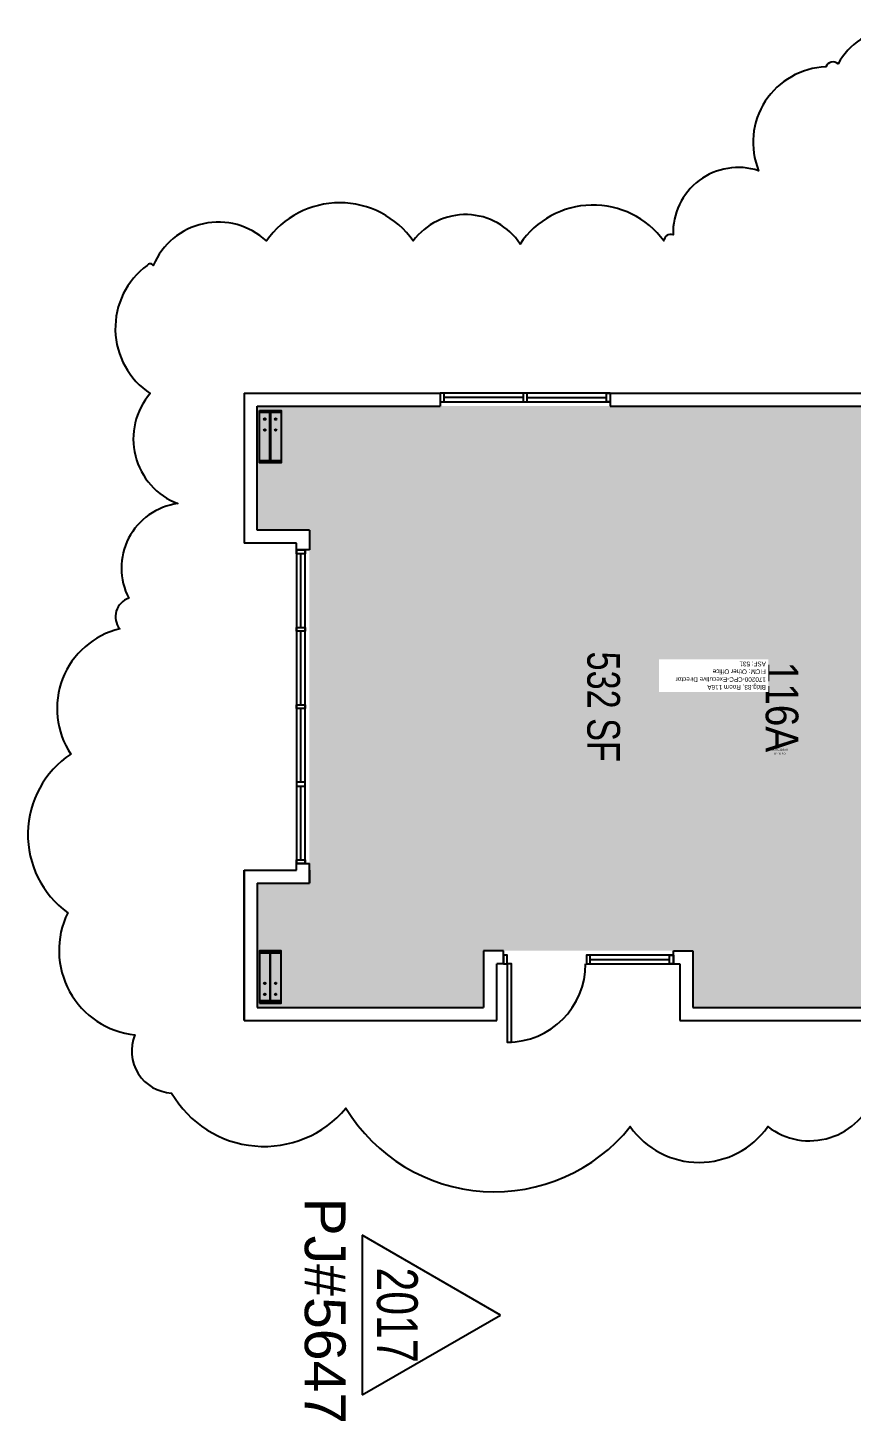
# Model space of a CAD drawing. Header units: inches. Extents: x 69173377 to 69175838, y 27696061 to 27697676.
# Drawn here: x 69173377 to 69173754, y 27696849 to 27697488 of the extents above; entities that cross this region are included whole.
import ezdxf
from ezdxf.enums import TextEntityAlignment as Align

# ---------------------------------------------------------------- set-up
doc = ezdxf.new("R2010")
doc.units = ezdxf.units.IN
doc.header["$LTSCALE"] = 0.5
doc.header["$MEASUREMENT"] = 0
for name, color, linetype in [('A-DOOR', 2, 'Continuous'), ('A-FLOR', 3, 'Continuous'), ('A-GLAZ', 1, 'Continuous'), ('A-IDEN-RNUM', 7, 'Continuous'), ('A-IDEN-SNUM', 4, 'Continuous'), ('A-IDEN-VNUM', 4, 'Continuous'), ('A-WALL', 5, 'Continuous'), ('AREA-TEXT', 3, 'Continuous'), ('Rooms-Category-Color', 7, 'Continuous'), ('Rooms-College-Color', 7, 'Continuous'), ('Rooms-Department-Color', 7, 'Continuous'), ('Rooms-Division-Color', 7, 'Continuous'), ('Rooms-Information', 7, 'Continuous')]:
    doc.layers.add(name, color=color, linetype=linetype)
doc.layers.add('A-REV', color=1, linetype='Continuous', true_color=0xff0000)
doc.styles.add('Arial', font='arial.ttf')
doc.styles.add('CP_AREA', font='arial.ttf', dxfattribs={"height": 15})
doc.styles.add('CP_ROOMSNUMBER', font='arial.ttf', dxfattribs={"height": 1})
doc.styles.add('CP_ROOMVNUMBER', font='arial.ttf', dxfattribs={"width": 0.85, "height": 0.075})

# ---------------------------------------------------------------- blocks, each defined once
blk = doc.blocks.new('ProjectRev')
for p, q in [((0, 0.8459), (-0.4884, 0)), ((0.4884, 0), (0, 0.8459)), ((-0.4884, 0), (0.4884, 0))]:
    blk.add_line(p, q)
at = {"insert": (-0.719, -0.1023), "char_height": 0.25, "attachment_point": 1, "rotation": 0, "style": 'Arial'}
blk.add_mtext_dynamic_manual_height_columns('PJ#', width=0.989958, gutter_width=1.25, heights=[0], dxfattribs=at)
at = {"style": 'Arial', "width": 0.75}
blk.add_attdef('YEAR', text='', height=0.25, rotation=0, dxfattribs=at).set_placement((0, 0.2143), align=Align.MIDDLE_CENTER)
at = {"style": 'Arial'}
blk.add_attdef('PROJECT', text='', height=0.25, rotation=0, dxfattribs=at).set_placement((-0.1103, -0.1023), align=Align.TOP_LEFT)

msp = doc.modelspace()

# ---------------------------------------------------------------- hatches: boundary and pattern name
at = {"layer": 'Rooms-Category-Color', "true_color": 0xfa9ba3}
msp.add_hatch(color=241, dxfattribs=at).paths.add_polyline_path([(69173772.78, 27697314.84), (69173772.78, 27697136.84), (69173799.78, 27697136.84), (69173799.78, 27697038.84), (69173681.78, 27697038.84), (69173681.78, 27697064.84), (69173585.64, 27697064.84), (69173585.64, 27697038.84), (69173481.78, 27697038.84), (69173481.78, 27697095.84), (69173505.78, 27697095.84), (69173505.78, 27697257.84), (69173481.78, 27697257.84), (69173481.78, 27697314.84)])
at = {"layer": 'Rooms-College-Color', "true_color": 0xadadad}
msp.add_hatch(color=253, dxfattribs=at).paths.add_polyline_path([(69173772.78, 27697314.84), (69173772.78, 27697136.84), (69173799.78, 27697136.84), (69173799.78, 27697038.84), (69173681.78, 27697038.84), (69173681.78, 27697064.84), (69173585.64, 27697064.84), (69173585.64, 27697038.84), (69173481.78, 27697038.84), (69173481.78, 27697095.84), (69173505.78, 27697095.84), (69173505.78, 27697257.84), (69173481.78, 27697257.84), (69173481.78, 27697314.84)])
at = {"layer": 'Rooms-Department-Color', "true_color": 0x80bc67}
msp.add_hatch(color=83, dxfattribs=at).paths.add_polyline_path([(69173772.78, 27697314.84), (69173772.78, 27697136.84), (69173799.78, 27697136.84), (69173799.78, 27697038.84), (69173681.78, 27697038.84), (69173681.78, 27697064.84), (69173585.64, 27697064.84), (69173585.64, 27697038.84), (69173481.78, 27697038.84), (69173481.78, 27697095.84), (69173505.78, 27697095.84), (69173505.78, 27697257.84), (69173481.78, 27697257.84), (69173481.78, 27697314.84)])
at = {"layer": 'Rooms-Division-Color', "true_color": 0x80bc67}
msp.add_hatch(color=83, dxfattribs=at).paths.add_polyline_path([(69173772.78, 27697314.84), (69173772.78, 27697136.84), (69173799.78, 27697136.84), (69173799.78, 27697038.84), (69173681.78, 27697038.84), (69173681.78, 27697064.84), (69173585.64, 27697064.84), (69173585.64, 27697038.84), (69173481.78, 27697038.84), (69173481.78, 27697095.84), (69173505.78, 27697095.84), (69173505.78, 27697257.84), (69173481.78, 27697257.84), (69173481.78, 27697314.84)])

# ---------------------------------------------------------------- linework, layer by layer
at = {"layer": 'A-DOOR'}
msp.add_lwpolyline([(69173596.53, 27697058.84), (69173596.53, 27697022.84), (69173598.53, 27697022.84), (69173598.53, 27697058.84)], close=True, dxfattribs=at)
msp.add_arc((69173596.53, 27697058.84), 36, 270, 0, dxfattribs=at)
at = {"layer": 'A-FLOR'}
for points in [[(69173482.78, 27697312.84), (69173492.78, 27697312.84), (69173492.78, 27697288.84), (69173482.78, 27697288.84)], [(69173487.66, 27697289.84), (69173487.66, 27697311.84), (69173483.28, 27697311.84), (69173483.28, 27697312.34), (69173492.28, 27697312.34), (69173492.28, 27697311.84), (69173487.91, 27697311.84), (69173487.91, 27697289.84), (69173492.28, 27697289.84), (69173492.28, 27697289.34), (69173483.28, 27697289.34), (69173483.28, 27697289.84)], [(69173482.78, 27697040.84), (69173492.78, 27697040.84), (69173492.78, 27697064.84), (69173482.78, 27697064.84)], [(69173487.66, 27697063.84), (69173487.66, 27697041.84), (69173483.28, 27697041.84), (69173483.28, 27697041.34), (69173492.28, 27697041.34), (69173492.28, 27697041.84), (69173487.91, 27697041.84), (69173487.91, 27697063.84), (69173492.28, 27697063.84), (69173492.28, 27697064.34), (69173483.28, 27697064.34), (69173483.28, 27697063.84)]]:
    msp.add_lwpolyline(points, close=True, dxfattribs=at)
for centre in [(69173485.28, 27697308.84), (69173490.28, 27697308.84), (69173485.28, 27697303.84), (69173490.28, 27697303.84), (69173485.28, 27697049.84), (69173490.28, 27697049.84), (69173485.28, 27697044.84), (69173490.28, 27697044.84)]:
    msp.add_circle(centre, 0.375, dxfattribs=at)
at = {"layer": 'A-GLAZ'}
for p, q in [((69173643.78, 27697320.84), (69173565.78, 27697320.84)), ((69173603.91, 27697318.84), (69173567.53, 27697318.84)), ((69173605.66, 27697318.84), (69173642.03, 27697318.84)), ((69173565.78, 27697316.84), (69173643.78, 27697316.84)), ((69173499.78, 27697248.84), (69173499.78, 27697104.84)), ((69173501.78, 27697213.28), (69173501.78, 27697247.09)), ((69173503.78, 27697104.84), (69173503.78, 27697248.84)), ((69173501.78, 27697177.72), (69173501.78, 27697211.53)), ((69173501.78, 27697142.15), (69173501.78, 27697175.97)), ((69173501.78, 27697106.59), (69173501.78, 27697140.4)), ((69173672.78, 27697062.84), (69173632.91, 27697062.84)), ((69173632.91, 27697058.84), (69173672.78, 27697058.84)), ((69173634.66, 27697060.84), (69173671.03, 27697060.84))]:
    msp.add_line(p, q, dxfattribs=at)
at = {"layer": 'A-REV'}
msp.add_lwpolyline([(69173800.3, 27697477.54, 0.520567), (69173748.39, 27697471.93, 0.520567), (69173748.39, 27697471.93, 0.520567), (69173742.78, 27697470.53, 0.520567), (69173711.91, 27697422.87, 0.520567), (69173711.91, 27697422.87, 0.520567), (69173672.62, 27697393.43, 0.520567), (69173672.62, 27697393.43, 0.520567), (69173668.42, 27697390.63, 0.520567), (69173602.47, 27697389.23, 0.520567), (69173602.47, 27697389.23, 0.520567), (69173553.37, 27697390.63, 0.520567), (69173553.37, 27697390.63, 0.520567), (69173486.02, 27697390.63, 0.520567), (69173486.02, 27697390.63, 0.520567), (69173434.11, 27697379.42, 0.520567), (69173434.11, 27697379.42, 0.520567), (69173431.3, 27697379.42, 0.520567), (69173432.71, 27697320.54, 0.520567), (69173432.71, 27697320.54, 0.520567), (69173445.33, 27697270.08, 0.520567), (69173445.33, 27697270.08, 0.520567), (69173422.89, 27697226.62, 0.520567), (69173422.89, 27697226.62, 0.520567), (69173418.68, 27697212.6, 0.520567), (69173396.23, 27697155.13, 0.520567), (69173396.23, 27697155.13, 0.520567), (69173394.83, 27697082.24, 0.520567), (69173394.83, 27697082.24, 0.520567), (69173425.69, 27697026.17, 0.520567), (69173425.69, 27697026.17, 0.520567), (69173442.53, 27696999.53, 0.520567), (69173522.5, 27696992.52, 0.520567), (69173522.5, 27696992.52, 0.520567), (69173652.98, 27696984.11, 0.520567), (69173652.98, 27696984.11, 0.520567), (69173716.12, 27696984.11, 0.520567), (69173716.12, 27696984.11, 0.520567), (69173765.22, 27696999.53, 0.520567)], format="xyb", dxfattribs=at)
at = {"layer": 'A-WALL'}
for p, q in [((69173475.78, 27697320.84), (69173475.78, 27697251.84)), ((69173475.78, 27697320.84), (69173565.78, 27697320.84)), ((69173565.78, 27697320.84), (69173565.78, 27697314.84)), ((69173643.78, 27697320.84), (69173763.78, 27697320.84)), ((69173643.78, 27697320.84), (69173643.78, 27697314.84)), ((69173481.78, 27697314.84), (69173565.78, 27697314.84)), ((69173481.78, 27697257.84), (69173481.78, 27697314.84)), ((69173643.78, 27697314.84), (69173769.78, 27697314.84)), ((69173505.78, 27697257.84), (69173481.78, 27697257.84)), ((69173505.78, 27697257.84), (69173505.78, 27697248.84)), ((69173499.78, 27697251.84), (69173475.78, 27697251.84)), ((69173499.78, 27697248.84), (69173499.78, 27697251.84)), ((69173505.78, 27697248.84), (69173499.78, 27697248.84)), ((69173475.78, 27697101.84), (69173499.78, 27697101.84)), ((69173475.78, 27697032.84), (69173475.78, 27697101.84)), ((69173475.78, 27697101.84), (69173475.78, 27697032.84)), ((69173499.78, 27697104.84), (69173505.78, 27697104.84)), ((69173499.78, 27697101.84), (69173499.78, 27697104.84)), ((69173505.78, 27697095.84), (69173505.78, 27697104.84)), ((69173505.78, 27697101.84), (69173505.78, 27697095.84)), ((69173505.78, 27697101.84), (69173505.78, 27697095.84)), ((69173481.78, 27697095.84), (69173505.78, 27697095.84)), ((69173481.78, 27697095.84), (69173481.78, 27697038.84)), ((69173585.64, 27697064.84), (69173585.64, 27697038.84)), ((69173594.78, 27697064.84), (69173585.64, 27697064.84)), ((69173594.78, 27697058.84), (69173594.78, 27697064.84)), ((69173672.78, 27697064.84), (69173681.78, 27697064.84)), ((69173672.78, 27697058.84), (69173672.78, 27697064.84)), ((69173681.78, 27697064.84), (69173681.78, 27697038.84)), ((69173591.78, 27697032.84), (69173591.78, 27697058.84)), ((69173594.78, 27697058.84), (69173591.78, 27697058.84)), ((69173672.78, 27697058.84), (69173675.78, 27697058.84)), ((69173675.78, 27697058.84), (69173675.78, 27697032.84)), ((69173481.78, 27697038.84), (69173585.64, 27697038.84)), ((69173681.78, 27697038.84), (69173799.78, 27697038.84)), ((69173475.78, 27697032.84), (69173591.78, 27697032.84)), ((69173675.78, 27697032.84), (69173805.78, 27697032.84))]:
    msp.add_line(p, q, dxfattribs=at)
for points in [[(69173565.78, 27697316.84), (69173567.53, 27697316.84), (69173567.53, 27697320.84), (69173565.78, 27697320.84)], [(69173603.91, 27697316.84), (69173605.66, 27697316.84), (69173605.66, 27697320.84), (69173603.91, 27697320.84)], [(69173643.78, 27697316.84), (69173642.03, 27697316.84), (69173642.03, 27697320.84), (69173643.78, 27697320.84)], [(69173503.78, 27697248.84), (69173503.78, 27697247.09), (69173499.78, 27697247.09), (69173499.78, 27697248.84)], [(69173503.78, 27697213.28), (69173503.78, 27697211.53), (69173499.78, 27697211.53), (69173499.78, 27697213.28)], [(69173503.78, 27697177.72), (69173503.78, 27697175.97), (69173499.78, 27697175.97), (69173499.78, 27697177.72)], [(69173503.78, 27697140.4), (69173503.78, 27697142.15), (69173499.78, 27697142.15), (69173499.78, 27697140.4)], [(69173503.78, 27697106.59), (69173503.78, 27697104.84), (69173499.78, 27697104.84), (69173499.78, 27697106.59)], [(69173594.78, 27697058.84), (69173596.53, 27697058.84), (69173596.53, 27697062.84), (69173594.78, 27697062.84)], [(69173632.91, 27697058.84), (69173634.66, 27697058.84), (69173634.66, 27697062.84), (69173632.91, 27697062.84)], [(69173672.78, 27697058.84), (69173671.03, 27697058.84), (69173671.03, 27697062.84), (69173672.78, 27697062.84)]]:
    msp.add_lwpolyline(points, close=True, dxfattribs=at)

# ---------------------------------------------------------------- block references
at = {"layer": 'A-REV', "xscale": 75, "yscale": 75, "zscale": 75, "rotation": 269.9999942607438}
msp.add_blockref('ProjectRev', (69173530.03, 27696897.59), dxfattribs=at).add_auto_attribs({'PROJECT': '5647', 'YEAR': '2017'})

# ---------------------------------------------------------------- texts
at = {"layer": 'A-IDEN-RNUM', "style": 'CP_ROOMSNUMBER', "width": 0.85}
msp.add_text('0116-A0', height=1, rotation=0.19599, dxfattribs=at).set_placement((69173719.04, 27697154.76))
at = {"layer": 'A-IDEN-SNUM', "style": 'CP_ROOMSNUMBER', "width": 0.85}
msp.add_text('08300116A0', height=1, rotation=0.19599, dxfattribs=at).set_placement((69173717.6, 27697156.63))
at = {"layer": 'A-IDEN-VNUM', "style": 'CP_ROOMVNUMBER', "width": 0.85}
msp.add_text('116A', height=15, rotation=270, dxfattribs=at).set_placement((69173722.66, 27697176.75), align=Align.MIDDLE)
at = {"layer": 'AREA-TEXT', "style": 'CP_AREA', "width": 0.75}
msp.add_text('532 SF', height=15, rotation=270, dxfattribs=at).set_placement((69173640.78, 27697176.84), align=Align.MIDDLE_CENTER)

# ---------------------------------------------------------------- next in the draw order: texts
at = {"layer": 'Rooms-Information', "insert": (69173715.26, 27697197.57), "char_height": 2.1429, "width": 48, "attachment_point": 7, "rotation": 179.99999, "style": 'CP_ROOMVNUMBER', "bg_fill": 3, "box_fill_scale": 1.5, "bg_fill_color": 256, "bg_fill_true_color": 13158600, "bg_fill_transparency": 0}
msp.add_mtext('Bldg.83, Room 116A^M^J170200-CPC-Executive Director^M^JFICM: Other Office^M^JASF: 531', dxfattribs=at)

doc.saveas('drawing.dxf')
